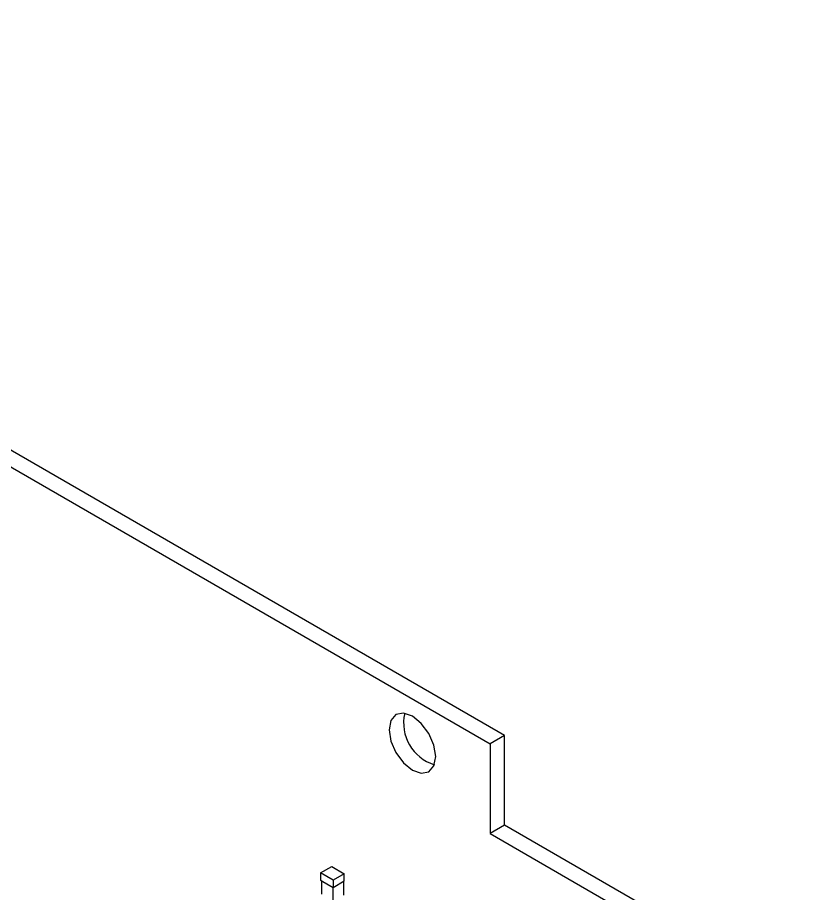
# Model space of a CAD drawing. Header units: millimetres. Extents: x -3 to 395, y 18 to 269.
# Drawn here: x 341.34 to 377.63, y 104.89 to 144.73 of the extents above; entities that cross this region are included whole.
import ezdxf

# ---------------------------------------------------------------- set-up
doc = ezdxf.new("R2010")
doc.units = ezdxf.units.MM

msp = doc.modelspace()

# ---------------------------------------------------------------- linework, layer by layer
at = {"color": 7, "linetype": 'Continuous', "lineweight": 25}
for p, q in [((363.489, 112.079), (306.921, 144.735)), ((306.266, 144.357), (362.834, 111.701)), ((363.489, 112.079), (362.834, 111.701)), ((363.489, 107.996), (363.489, 112.079)), ((362.834, 111.701), (362.834, 107.619)), ((363.489, 107.996), (362.834, 107.619)), ((377.631, 99.832), (363.489, 107.996)), ((362.834, 107.619), (376.976, 99.454)), ((355.123, 105.835), (355.626, 106.125)), ((355.626, 106.125), (356.2, 105.794)), ((355.697, 105.503), (355.123, 105.835)), ((355.123, 105.835), (355.123, 105.503)), ((356.2, 105.794), (355.697, 105.503)), ((356.2, 105.462), (356.2, 105.794)), ((355.123, 105.503), (355.697, 105.172)), ((355.158, 105.483), (355.158, 104.86)), ((355.697, 105.503), (355.697, 105.172)), ((355.697, 105.172), (356.2, 105.462)), ((356.165, 105.442), (356.165, 104.819)), ((355.697, 104.549), (355.697, 105.172))]:
    msp.add_line(p, q, dxfattribs=at)
at = {"color": 7, "linetype": 'Continuous', "lineweight": 25, "flags": 128}
msp.add_lwpolyline([(358.235, 112.344), (358.316, 111.829), (358.546, 111.299), (358.89, 110.835), (359.296, 110.507), (359.702, 110.366), (360.046, 110.433), (360.276, 110.698), (360.356, 111.12), (360.276, 111.635), (360.046, 112.165), (359.702, 112.629), (359.296, 112.957), (358.89, 113.098), (358.546, 113.031), (358.316, 112.766), (358.235, 112.344)], dxfattribs=at)
at = {"color": 7, "linetype": 'Continuous', "lineweight": 25}
msp.add_arc((360.881, 112.647), 1.983, 167.0943, 252.9003, dxfattribs=at)

doc.saveas('drawing.dxf')
